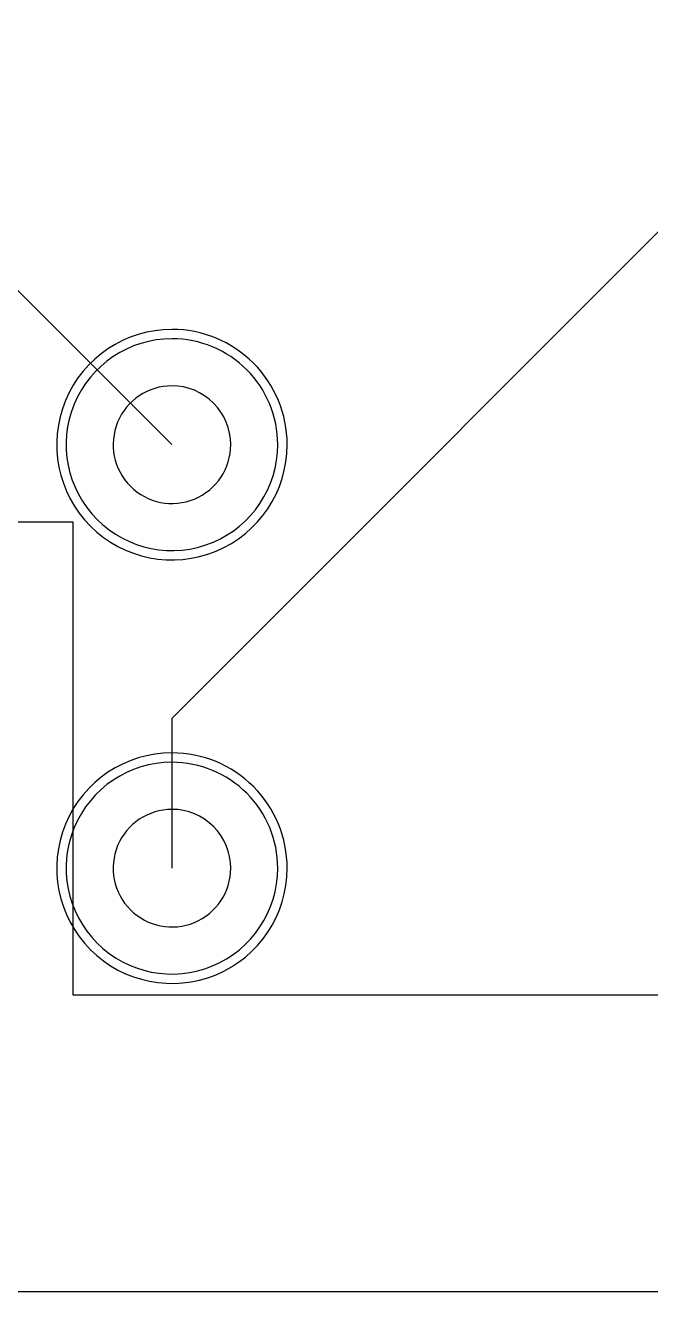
# Model space of a CAD drawing. Header units: millimetres. Extents: x 10 to 287, y 10 to 200.
# Drawn here: x 162.94 to 169.59, y 67.51 to 80.96 of the extents above; entities that cross this region are included whole.
import ezdxf

# ---------------------------------------------------------------- set-up
doc = ezdxf.new("R2010")
doc.units = ezdxf.units.MM
doc.layers.get('0').update_dxf_attribs({"linetype": 'CONTINUOUS'})

msp = doc.modelspace()

# ---------------------------------------------------------------- linework, layer by layer
at = {"color": 7}
for points in [[(169.5, 93.5072), (163, 93.5072), (159.85, 90.3572), (159.85, 81.1572), (164.5, 76.5072)], [(176.48, 79.7572), (170.659, 79.7572), (164.5, 73.5982)], [(164.5, 73.5982), (164.5, 72.0072)], [(179, 67.5072), (156.5, 67.5072)]]:
    msp.add_lwpolyline(points, dxfattribs=at)
at = {"color": 2}
msp.add_lwpolyline([(172.5, 88.8322), (174.325, 88.8322), (174.325, 87.0072), (177.15, 87.0072), (177.15, 77.5072), (174.325, 77.5072), (174.325, 75.6822), (172.05, 75.6822), (172.05, 70.6572), (163.45, 70.6572), (163.45, 75.6822), (161.175, 75.6822), (161.175, 88.8322), (163, 88.8322), (163, 91.6572), (172.5, 91.6572)], close=True, dxfattribs=at)
at = {"color": 7}
for points in [[(164.5, 77.7322)], [(164.5, 77.7322)], [(164.5, 77.6322)], [(164.5, 77.6322)], [(164.5, 77.1322)], [(164.5, 77.1322)], [(164.5, 77.1322)], [(164.5, 77.1322)], [(164.5, 73.2322)], [(164.5, 73.2322)], [(164.5, 73.1322)], [(164.5, 73.1322)], [(164.5, 72.6322)], [(164.5, 72.6322)], [(164.5, 72.6322)], [(164.5, 72.6322)]]:
    msp.add_lwpolyline(points, close=True, dxfattribs=at)
for points in [[(164.5, 77.7322), (164.004534, 77.7322), (163.557854, 77.433738), (163.368248, 76.975987)], [(164.5, 77.7322), (164.004534, 77.7322), (163.557854, 77.433738), (163.368248, 76.975987)], [(165.366206, 77.373406), (165.136474, 77.603138), (164.82489, 77.7322), (164.5, 77.7322)], [(165.366206, 77.373406), (165.136474, 77.603138), (164.82489, 77.7322), (164.5, 77.7322)], [(164.5, 77.6322), (164.04498, 77.6322), (163.634764, 77.358103), (163.460636, 76.937719)], [(164.5, 77.6322), (164.04498, 77.6322), (163.634764, 77.358103), (163.460636, 76.937719)], [(165.295495, 77.302695), (165.084517, 77.513674), (164.798369, 77.6322), (164.5, 77.6322)], [(165.295495, 77.302695), (165.084517, 77.513674), (164.798369, 77.6322), (164.5, 77.6322)], [(165.725, 76.5072), (165.725, 76.83209), (165.595938, 77.143674), (165.366206, 77.373406)], [(165.725, 76.5072), (165.725, 76.83209), (165.595938, 77.143674), (165.366206, 77.373406)], [(165.625, 76.5072), (165.625, 76.805569), (165.506474, 77.091717), (165.295495, 77.302695)], [(165.625, 76.5072), (165.625, 76.805569), (165.506474, 77.091717), (165.295495, 77.302695)], [(164.5, 77.1322), (164.247211, 77.1322), (164.019313, 76.979924), (163.922575, 76.746377)], [(164.5, 77.1322), (164.247211, 77.1322), (164.019313, 76.979924), (163.922575, 76.746377)], [(164.5, 77.1322), (164.247211, 77.1322), (164.019313, 76.979924), (163.922575, 76.746377)], [(164.5, 77.1322), (164.247211, 77.1322), (164.019313, 76.979924), (163.922575, 76.746377)], [(164.941942, 76.949142), (164.824732, 77.066352), (164.66576, 77.1322), (164.5, 77.1322)], [(164.941942, 76.949142), (164.824732, 77.066352), (164.66576, 77.1322), (164.5, 77.1322)], [(164.941942, 76.949142), (164.824732, 77.066352), (164.66576, 77.1322), (164.5, 77.1322)], [(164.941942, 76.949142), (164.824732, 77.066352), (164.66576, 77.1322), (164.5, 77.1322)], [(163.368248, 76.975987), (163.178641, 76.518236), (163.283447, 75.991342), (163.633794, 75.640994)], [(163.368248, 76.975987), (163.178641, 76.518236), (163.283447, 75.991342), (163.633794, 75.640994)], [(163.460636, 76.937719), (163.286507, 76.517335), (163.382757, 76.033453), (163.704505, 75.711705)], [(163.460636, 76.937719), (163.286507, 76.517335), (163.382757, 76.033453), (163.704505, 75.711705)], [(165.125, 76.5072), (165.125, 76.67296), (165.059152, 76.831932), (164.941942, 76.949142)], [(165.125, 76.5072), (165.125, 76.67296), (165.059152, 76.831932), (164.941942, 76.949142)], [(165.125, 76.5072), (165.125, 76.67296), (165.059152, 76.831932), (164.941942, 76.949142)], [(165.125, 76.5072), (165.125, 76.67296), (165.059152, 76.831932), (164.941942, 76.949142)], [(163.922575, 76.746377), (163.825837, 76.512831), (163.87931, 76.244007), (164.058058, 76.065258)], [(163.922575, 76.746377), (163.825837, 76.512831), (163.87931, 76.244007), (164.058058, 76.065258)], [(163.922575, 76.746377), (163.825837, 76.512831), (163.87931, 76.244007), (164.058058, 76.065258)], [(163.922575, 76.746377), (163.825837, 76.512831), (163.87931, 76.244007), (164.058058, 76.065258)], [(164.739177, 75.929775), (164.972724, 76.026513), (165.125, 76.254411), (165.125, 76.5072)], [(164.739177, 75.929775), (164.972724, 76.026513), (165.125, 76.254411), (165.125, 76.5072)], [(164.739177, 75.929775), (164.972724, 76.026513), (165.125, 76.254411), (165.125, 76.5072)], [(164.739177, 75.929775), (164.972724, 76.026513), (165.125, 76.254411), (165.125, 76.5072)], [(164.930519, 75.467836), (165.350903, 75.641964), (165.625, 76.05218), (165.625, 76.5072)], [(164.930519, 75.467836), (165.350903, 75.641964), (165.625, 76.05218), (165.625, 76.5072)], [(164.968787, 75.375448), (165.426538, 75.565054), (165.725, 76.011734), (165.725, 76.5072)], [(164.968787, 75.375448), (165.426538, 75.565054), (165.725, 76.011734), (165.725, 76.5072)], [(164.058058, 76.065258), (164.236807, 75.88651), (164.505631, 75.833037), (164.739177, 75.929775)], [(164.058058, 76.065258), (164.236807, 75.88651), (164.505631, 75.833037), (164.739177, 75.929775)], [(164.058058, 76.065258), (164.236807, 75.88651), (164.505631, 75.833037), (164.739177, 75.929775)], [(164.058058, 76.065258), (164.236807, 75.88651), (164.505631, 75.833037), (164.739177, 75.929775)], [(163.633794, 75.640994), (163.984142, 75.290647), (164.511036, 75.185841), (164.968787, 75.375448)], [(163.633794, 75.640994), (163.984142, 75.290647), (164.511036, 75.185841), (164.968787, 75.375448)], [(163.704505, 75.711705), (164.026253, 75.389957), (164.510135, 75.293707), (164.930519, 75.467836)], [(163.704505, 75.711705), (164.026253, 75.389957), (164.510135, 75.293707), (164.930519, 75.467836)], [(164.5, 73.2322), (164.004534, 73.2322), (163.557854, 72.933738), (163.368248, 72.475987)], [(164.5, 73.2322), (164.004534, 73.2322), (163.557854, 72.933738), (163.368248, 72.475987)], [(165.366206, 72.873406), (165.136474, 73.103138), (164.82489, 73.2322), (164.5, 73.2322)], [(165.366206, 72.873406), (165.136474, 73.103138), (164.82489, 73.2322), (164.5, 73.2322)], [(164.5, 73.1322), (164.04498, 73.1322), (163.634764, 72.858103), (163.460636, 72.437719)], [(164.5, 73.1322), (164.04498, 73.1322), (163.634764, 72.858103), (163.460636, 72.437719)], [(165.295495, 72.802695), (165.084517, 73.013674), (164.798369, 73.1322), (164.5, 73.1322)], [(165.295495, 72.802695), (165.084517, 73.013674), (164.798369, 73.1322), (164.5, 73.1322)], [(165.625, 72.0072), (165.625, 72.305569), (165.506474, 72.591717), (165.295495, 72.802695)], [(165.625, 72.0072), (165.625, 72.305569), (165.506474, 72.591717), (165.295495, 72.802695)], [(165.725, 72.0072), (165.725, 72.33209), (165.595938, 72.643674), (165.366206, 72.873406)], [(165.725, 72.0072), (165.725, 72.33209), (165.595938, 72.643674), (165.366206, 72.873406)], [(164.5, 72.6322), (164.247211, 72.6322), (164.019313, 72.479924), (163.922575, 72.246377)], [(164.5, 72.6322), (164.247211, 72.6322), (164.019313, 72.479924), (163.922575, 72.246377)], [(164.5, 72.6322), (164.247211, 72.6322), (164.019313, 72.479924), (163.922575, 72.246377)], [(164.5, 72.6322), (164.247211, 72.6322), (164.019313, 72.479924), (163.922575, 72.246377)], [(164.941942, 72.449142), (164.824732, 72.566352), (164.66576, 72.6322), (164.5, 72.6322)], [(164.941942, 72.449142), (164.824732, 72.566352), (164.66576, 72.6322), (164.5, 72.6322)], [(164.941942, 72.449142), (164.824732, 72.566352), (164.66576, 72.6322), (164.5, 72.6322)], [(164.941942, 72.449142), (164.824732, 72.566352), (164.66576, 72.6322), (164.5, 72.6322)], [(163.368248, 72.475987), (163.178641, 72.018236), (163.283447, 71.491342), (163.633794, 71.140994)], [(163.368248, 72.475987), (163.178641, 72.018236), (163.283447, 71.491342), (163.633794, 71.140994)], [(163.460636, 72.437719), (163.286507, 72.017335), (163.382757, 71.533453), (163.704505, 71.211705)], [(163.460636, 72.437719), (163.286507, 72.017335), (163.382757, 71.533453), (163.704505, 71.211705)], [(165.125, 72.0072), (165.125, 72.17296), (165.059152, 72.331932), (164.941942, 72.449142)], [(165.125, 72.0072), (165.125, 72.17296), (165.059152, 72.331932), (164.941942, 72.449142)], [(165.125, 72.0072), (165.125, 72.17296), (165.059152, 72.331932), (164.941942, 72.449142)], [(165.125, 72.0072), (165.125, 72.17296), (165.059152, 72.331932), (164.941942, 72.449142)], [(163.922575, 72.246377), (163.825837, 72.012831), (163.87931, 71.744007), (164.058058, 71.565258)], [(163.922575, 72.246377), (163.825837, 72.012831), (163.87931, 71.744007), (164.058058, 71.565258)], [(163.922575, 72.246377), (163.825837, 72.012831), (163.87931, 71.744007), (164.058058, 71.565258)], [(163.922575, 72.246377), (163.825837, 72.012831), (163.87931, 71.744007), (164.058058, 71.565258)], [(164.739177, 71.429775), (164.972724, 71.526513), (165.125, 71.754411), (165.125, 72.0072)], [(164.739177, 71.429775), (164.972724, 71.526513), (165.125, 71.754411), (165.125, 72.0072)], [(164.739177, 71.429775), (164.972724, 71.526513), (165.125, 71.754411), (165.125, 72.0072)], [(164.739177, 71.429775), (164.972724, 71.526513), (165.125, 71.754411), (165.125, 72.0072)], [(164.930519, 70.967836), (165.350903, 71.141964), (165.625, 71.55218), (165.625, 72.0072)], [(164.930519, 70.967836), (165.350903, 71.141964), (165.625, 71.55218), (165.625, 72.0072)], [(164.968787, 70.875448), (165.426538, 71.065054), (165.725, 71.511734), (165.725, 72.0072)], [(164.968787, 70.875448), (165.426538, 71.065054), (165.725, 71.511734), (165.725, 72.0072)], [(164.058058, 71.565258), (164.236807, 71.38651), (164.505631, 71.333037), (164.739177, 71.429775)], [(164.058058, 71.565258), (164.236807, 71.38651), (164.505631, 71.333037), (164.739177, 71.429775)], [(164.058058, 71.565258), (164.236807, 71.38651), (164.505631, 71.333037), (164.739177, 71.429775)], [(164.058058, 71.565258), (164.236807, 71.38651), (164.505631, 71.333037), (164.739177, 71.429775)], [(163.704505, 71.211705), (164.026253, 70.889957), (164.510135, 70.793707), (164.930519, 70.967836)], [(163.704505, 71.211705), (164.026253, 70.889957), (164.510135, 70.793707), (164.930519, 70.967836)], [(163.633794, 71.140994), (163.984142, 70.790647), (164.511036, 70.685841), (164.968787, 70.875448)], [(163.633794, 71.140994), (163.984142, 70.790647), (164.511036, 70.685841), (164.968787, 70.875448)]]:
    msp.add_open_spline(points, degree=3, dxfattribs=at)

doc.saveas('drawing.dxf')
